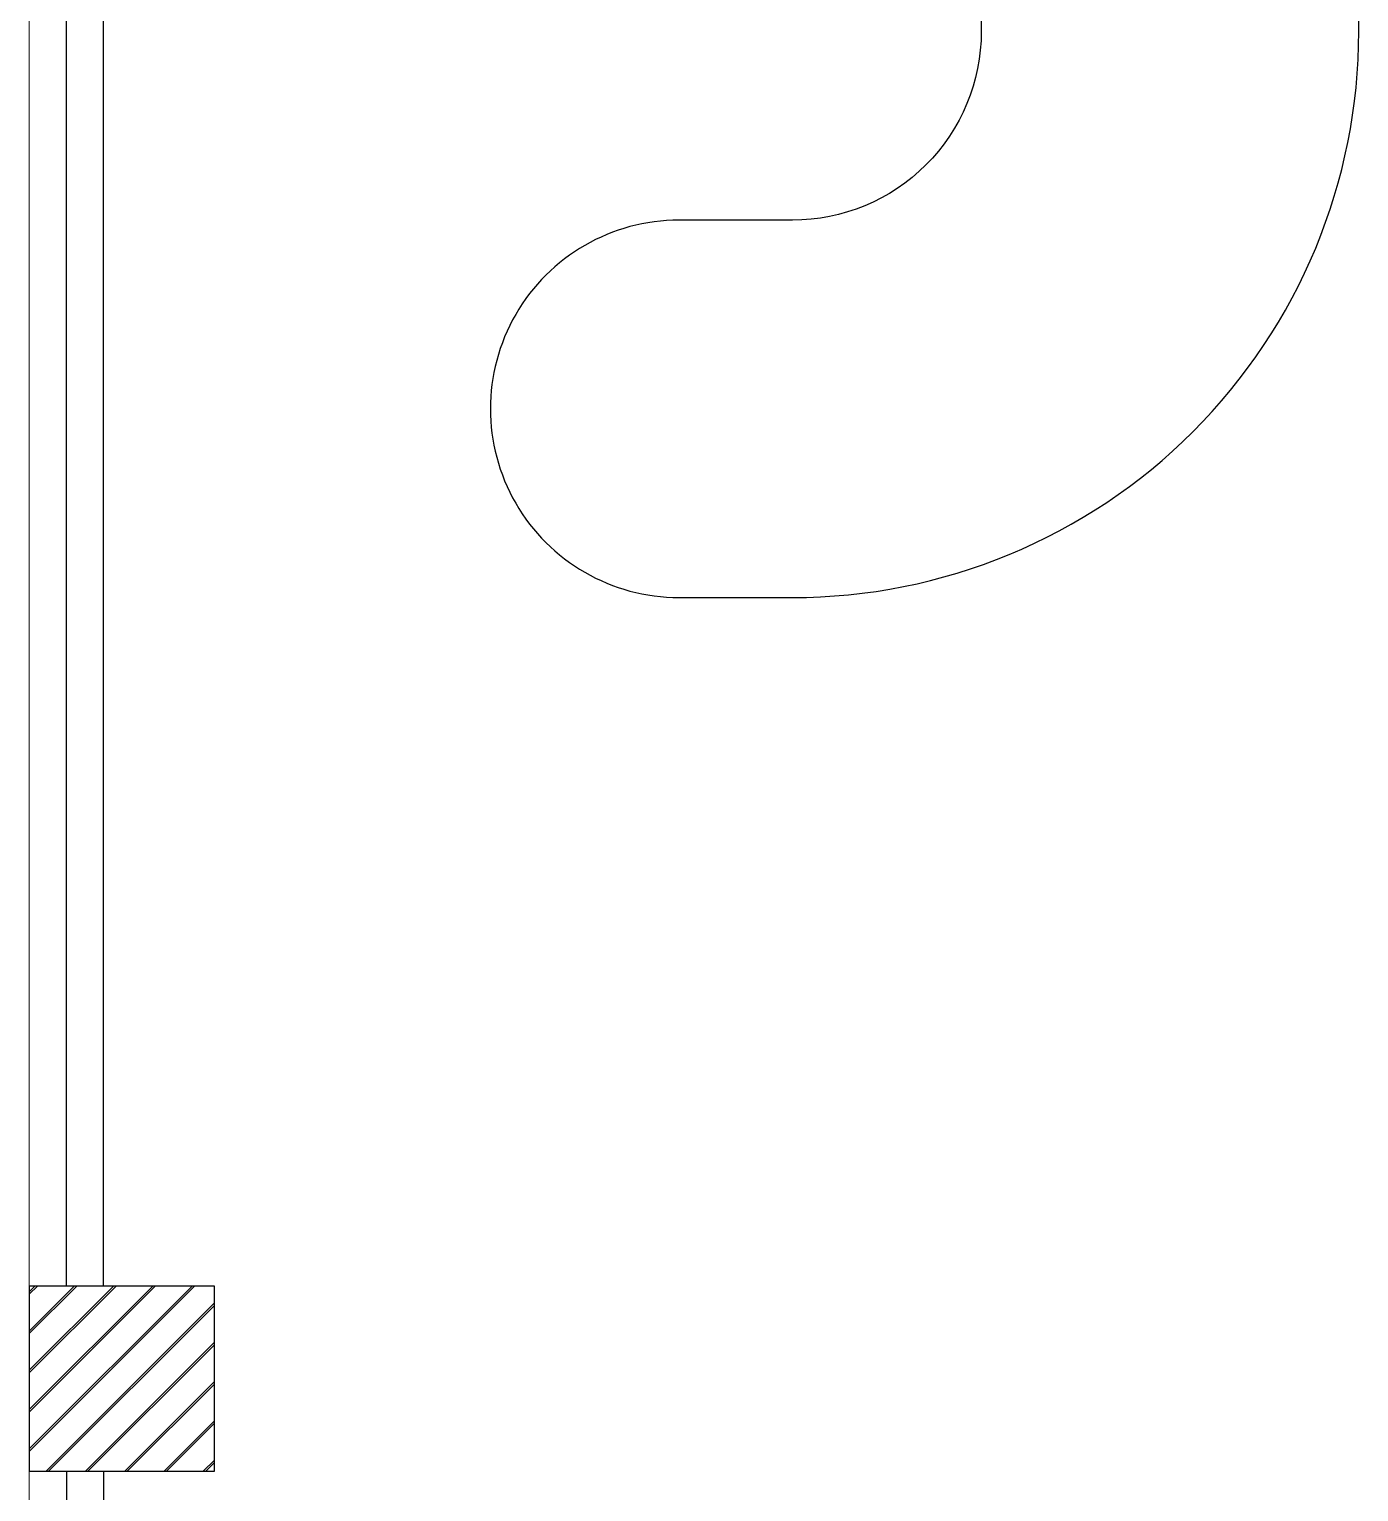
# Model space of a CAD drawing. Header units: inches. Extents: x 25480 to 951550, y -607927 to 1377809.
# Drawn here: x 492916 to 494710, y 350192 to 352167 of the extents above; entities that cross this region are included whole.
import ezdxf

# ---------------------------------------------------------------- set-up
doc = ezdxf.new("R2010")
doc.units = ezdxf.units.IN
doc.header["$MEASUREMENT"] = 0
doc.layers.add('DIM', color=251, linetype='Continuous', lineweight=0)
doc.layers.add('M-X-BKGD', color=8, linetype='Continuous')
pattern_1 = [(45, (-40202.42, 590084.764), (-26.5165043, 26.5165043), [])]
pattern_2 = [(315, (-538555.936, -525558.125), (26.5165043, 26.5165043), [])]

# ---------------------------------------------------------------- blocks, each defined once
blk = doc.blocks.new('123')
at = {"layer": 'DIM', "linetype": 'Continuous', "lineweight": 0, "ltscale": 10}
h = blk.add_hatch(dxfattribs=at)
h.set_pattern_fill('ANSI31', color=256, scale=300, angle=-90, style=0)
h.set_pattern_definition(pattern_2)
h.paths.add_polyline_path([(-778170.8, -1058926.2), (-778170.8, -1058676.2), (-778420.8, -1058676.2), (-778420.8, -1058926.2)])
h = blk.add_hatch(dxfattribs=at)
h.set_pattern_fill('ANSI31', color=256, scale=300, angle=-90, style=0)
h.set_pattern_definition(pattern_2)
h.paths.add_polyline_path([(-778170.8, -1058926.2), (-778170.8, -1058676.2), (-778420.8, -1058676.2), (-778420.8, -1058926.2)])
at = {"layer": 'DIM', "lineweight": 0}
blk.add_line((-774670.9, -1058676.2), (-786056.7, -1058676.2), dxfattribs=at)
blk.add_line((-774670.9, -1058676.2), (-786056.7, -1058676.2), dxfattribs=at)
at = {"layer": 'DIM'}
for p, q in [((-778420.8, -1058726.2), (-780605.9, -1058726.2)), ((-778420.8, -1058726.2), (-780605.9, -1058726.2)), ((-778170.8, -1058726.2), (-774670.9, -1058726.2)), ((-778170.8, -1058726.2), (-774670.9, -1058726.2)), ((-778420.8, -1058776.2), (-780605.9, -1058776.2)), ((-778420.8, -1058776.2), (-780605.9, -1058776.2)), ((-778170.8, -1058776.2), (-774670.9, -1058776.2)), ((-778170.8, -1058776.2), (-774670.9, -1058776.2))]:
    blk.add_line(p, q, dxfattribs=at)
blk.add_lwpolyline([(-778420.8, -1058676.2), (-778420.8, -1058926.2), (-778170.8, -1058926.2), (-778170.8, -1058676.2)], close=True, dxfattribs=at)
blk.add_lwpolyline([(-778420.8, -1058676.2), (-778420.8, -1058926.2), (-778170.8, -1058926.2), (-778170.8, -1058676.2)], close=True, dxfattribs=at)

msp = doc.modelspace()

# ---------------------------------------------------------------- hatches: boundary and pattern name
at = {"layer": 'M-X-BKGD', "linetype": 'Continuous', "lineweight": 0, "ltscale": 10}
h = msp.add_hatch(dxfattribs=at)
h.set_pattern_fill('ANSI31', color=8, scale=300, style=0)
h.set_pattern_definition(pattern_1)
h.paths.add_polyline_path([(493165.7, 350469.9), (492915.7, 350469.9), (492915.7, 350219.9), (493165.7, 350219.9)])
h = msp.add_hatch(dxfattribs=at)
h.set_pattern_fill('ANSI31', color=8, scale=300, style=0)
h.set_pattern_definition(pattern_1)
h.paths.add_polyline_path([(493165.7, 350469.9), (492915.7, 350469.9), (492915.7, 350219.9), (493165.7, 350219.9)])

# ---------------------------------------------------------------- linework, layer by layer
at = {"layer": 'M-X-BKGD', "color": 8, "lineweight": 0}
msp.add_line((492915.7, 353969.8), (492915.7, 342584), dxfattribs=at)
at = {"layer": 'M-X-BKGD', "color": 8, "linetype": 'Continuous', "lineweight": 0, "ltscale": 10}
msp.add_line((492915.7, 353969.8), (492915.7, 342584), dxfattribs=at)
at = {"layer": 'M-X-BKGD', "color": 8}
for p, q in [((492965.7, 350469.9), (492965.7, 353969.8)), ((492965.7, 350469.9), (492965.7, 353969.8)), ((493015.7, 350469.9), (493015.7, 353969.8)), ((493015.7, 350469.9), (493015.7, 353969.8)), ((492965.7, 350219.9), (492965.7, 348034.8)), ((492965.7, 350219.9), (492965.7, 348034.8)), ((493015.7, 350219.9), (493015.7, 348034.8)), ((493015.7, 350219.9), (493015.7, 348034.8))]:
    msp.add_line(p, q, dxfattribs=at)
for points in [[(493792.9, 351399.6), (493945.9, 351399.6, 0.414214), (494710.3, 352164), (494710.3, 352214), (494200.7, 352214), (494200.7, 352164, -0.414214), (493945.9, 351909.2), (493792.9, 351909.2)], [(494200.7, 352164, -0.414214), (493945.9, 351909.2), (493792.9, 351909.2)], [(493792.9, 351399.6), (493945.9, 351399.6, 0.414214), (494710.3, 352164)]]:
    msp.add_lwpolyline(points, format="xyb", dxfattribs=at)
msp.add_lwpolyline([(492915.7, 350219.9), (493165.7, 350219.9), (493165.7, 350469.9), (492915.7, 350469.9)], close=True, dxfattribs=at)
at = {"layer": 'M-X-BKGD', "color": 8, "linetype": 'Continuous', "lineweight": 0, "ltscale": 10}
msp.add_lwpolyline([(492915.7, 350219.9), (493165.7, 350219.9), (493165.7, 350469.9), (492915.7, 350469.9)], close=True, dxfattribs=at)
at = {"layer": 'M-X-BKGD', "color": 8}
msp.add_arc((493792.9, 351654.4), 254.8, 89.9999, 270.0001, dxfattribs=at)

# ---------------------------------------------------------------- block references
at = {"layer": 'M-X-BKGD', "color": 8, "rotation": 90}
msp.add_blockref('123', (-565760.5, 1128640.7), dxfattribs=at)

doc.saveas('drawing.dxf')
